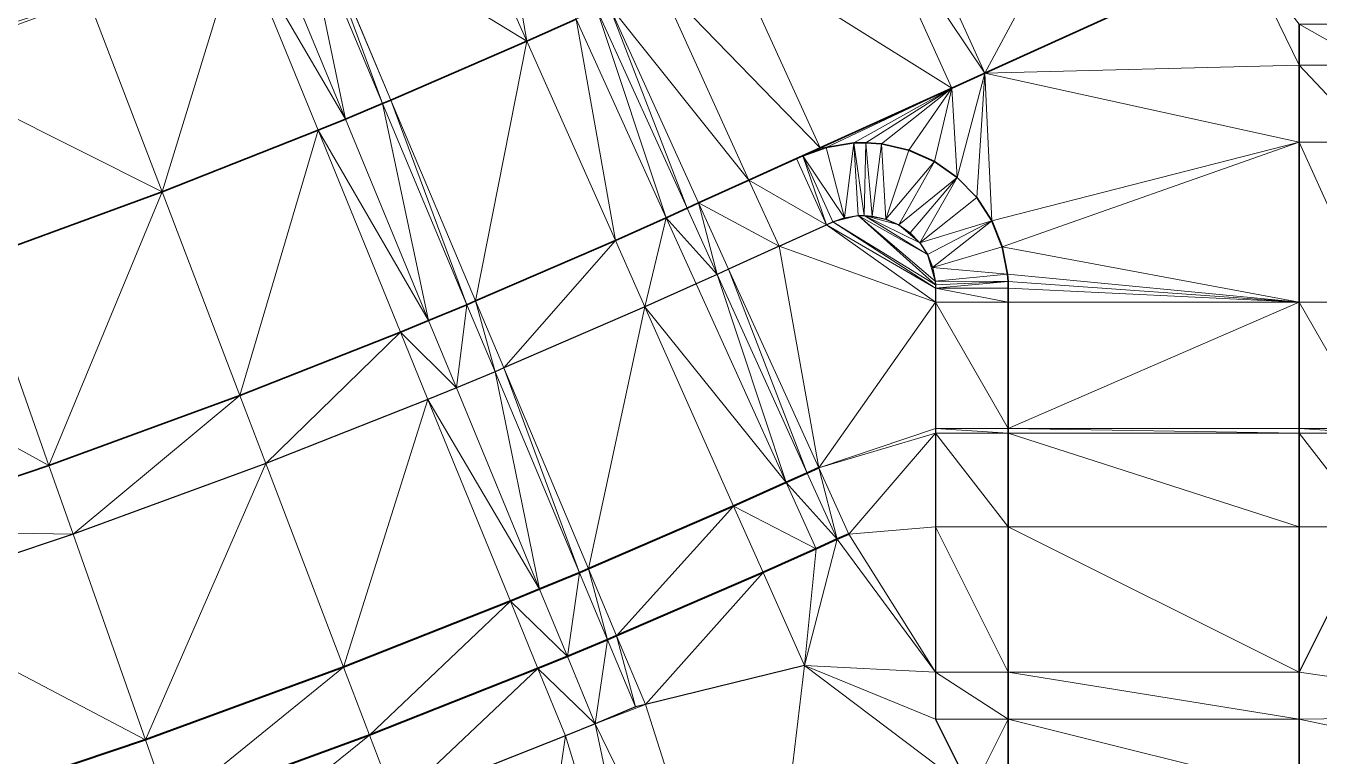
# Model space of a CAD drawing. Header units: metres. Extents: x 246428 to 246884, y 7418966 to 7419490.
# Drawn here: x 246809.11 to 246826.9, y 7419444.11 to 7419454.15 of the extents above; entities that cross this region are included whole.
import ezdxf

# ---------------------------------------------------------------- set-up
doc = ezdxf.new("R2010")
doc.units = ezdxf.units.M
doc.linetypes.add('blank name', pattern=[0])
doc.linetypes.add('HIDDEN', pattern=[9.525, 6.35, -3.175])
doc.layers.add('_12D_UNMAPPED', color=7, linetype='Continuous')
for name, color, linetype, lineweight in [('BATTER', 250, 'HIDDEN', 25), ('DRAINAGE_SWALE', 7, 'CHANNEL_DASHDOT_X4', 40), ('MISC_PATHS', 7, 'Continuous', 35)]:
    doc.layers.add(name, color=color, linetype=linetype, lineweight=lineweight)
doc.styles.get("Standard").update_dxf_attribs({"font": 'romans.shx', "width": 0.65})
doc.linetypes.add('CHANNEL_DASHDOT_X4', pattern='A,6,-1,1,-1,0.004,[">",Standard,S=4,R=0,X=0,Y=-1.7144],0.004,1,-1,6,-1,1,-1', length=20.008)

msp = doc.modelspace()

# ---------------------------------------------------------------- linework, layer by layer
at = {"layer": '_12D_UNMAPPED', "color": 3, "linetype": 'blank name', "lineweight": 0}
for points in [[(246822.306, 7419453.503, 36.174), (246821.066, 7419456.235, 36.234), (246824.648, 7419457.86, 36.273)], [(246825.888, 7419455.128, 36.213), (246822.306, 7419453.503, 36.174), (246824.648, 7419457.86, 36.273)], [(246814.845, 7419456.545, 36.1), (246815.503, 7419456.841, 36.107), (246816.003, 7419453.941, 36.179)], [(246815.503, 7419456.841, 36.107), (246816.681, 7419454.246, 36.186), (246816.003, 7419453.941, 36.179)], [(246813.03, 7419455.759, 36.081), (246814.844, 7419456.545, 36.1), (246816.003, 7419453.941, 36.179)], [(246814.844, 7419456.545, 36.1), (246814.845, 7419456.545, 36.1), (246816.003, 7419453.941, 36.179)], [(246814.844, 7419456.545, 36.1), (246816.003, 7419453.941, 36.179), (246816.003, 7419453.941, 36.179)], [(246820.611, 7419456.029, 36.229), (246821.066, 7419456.235, 36.234), (246822.306, 7419453.503, 36.174)], [(246821.066, 7419456.235, 36.234), (246822.306, 7419453.503, 36.174), (246822.306, 7419453.503, 36.174)], [(246821.066, 7419456.235, 36.234), (246821.066, 7419456.235, 36.234), (246822.306, 7419453.503, 36.174)], [(246820.611, 7419456.029, 36.229), (246821.85, 7419453.297, 36.169), (246818.798, 7419455.206, 36.209)], [(246820.611, 7419456.029, 36.229), (246821.85, 7419453.297, 36.169), (246821.85, 7419453.297, 36.169)], [(246820.611, 7419456.029, 36.229), (246822.306, 7419453.503, 36.174), (246821.85, 7419453.297, 36.169)], [(246820.611, 7419456.029, 36.229), (246820.611, 7419456.029, 36.229), (246821.85, 7419453.297, 36.169)], [(246812.42, 7419455.505, 36.106), (246812.916, 7419455.712, 36.086), (246813.508, 7419452.871, 36.154)], [(246812.916, 7419455.712, 36.086), (246813.029, 7419455.759, 36.081), (246814.019, 7419453.084, 36.159)], [(246812.916, 7419455.712, 36.086), (246812.916, 7419455.712, 36.086), (246814.019, 7419453.084, 36.159)], [(246812.916, 7419455.712, 36.086), (246814.019, 7419453.084, 36.159), (246814.019, 7419453.084, 36.159)], [(246812.916, 7419455.712, 36.086), (246814.019, 7419453.084, 36.159), (246813.508, 7419452.871, 36.154)], [(246813.029, 7419455.759, 36.081), (246813.03, 7419455.759, 36.081), (246814.135, 7419453.133, 36.16)], [(246813.029, 7419455.759, 36.081), (246814.135, 7419453.133, 36.16), (246814.019, 7419453.084, 36.159)], [(246813.03, 7419455.759, 36.081), (246816.003, 7419453.941, 36.179), (246814.135, 7419453.133, 36.16)], [(246813.03, 7419455.759, 36.081), (246814.135, 7419453.133, 36.16), (246814.135, 7419453.133, 36.16)], [(246809.968, 7419454.531, 36.1), (246812.055, 7419455.355, 36.121), (246810.985, 7419451.868, 36.129)], [(246810.985, 7419451.868, 36.129), (246812.055, 7419455.355, 36.121), (246813.132, 7419452.717, 36.15)], [(246812.055, 7419455.355, 36.121), (246812.42, 7419455.505, 36.106), (246813.508, 7419452.871, 36.154)], [(246812.055, 7419455.355, 36.121), (246812.055, 7419455.355, 36.121), (246813.132, 7419452.717, 36.15)], [(246812.055, 7419455.355, 36.121), (246813.508, 7419452.871, 36.154), (246813.132, 7419452.717, 36.15)], [(246812.055, 7419455.355, 36.121), (246813.132, 7419452.717, 36.15), (246813.132, 7419452.717, 36.15)], [(246818.798, 7419455.206, 36.209), (246820.038, 7419452.474, 36.149), (246817.821, 7419454.763, 36.198)], [(246818.798, 7419455.206, 36.209), (246820.038, 7419452.474, 36.149), (246820.038, 7419452.474, 36.149)], [(246818.798, 7419455.206, 36.209), (246818.798, 7419455.206, 36.209), (246820.038, 7419452.474, 36.149)], [(246818.798, 7419455.206, 36.209), (246821.85, 7419453.297, 36.169), (246820.038, 7419452.474, 36.149)], [(246825.888, 7419455.128, 36.213), (246826.627, 7419453.614, 36.182), (246822.306, 7419453.503, 36.174)], [(246826.627, 7419454.175, 36.193), (246826.627, 7419453.614, 36.182), (246825.888, 7419455.128, 36.213)], [(246807.292, 7419454.189, 35.911), (246809.914, 7419454.671, 35.95), (246807.441, 7419453.764, 35.925)], [(246807.441, 7419453.764, 35.925), (246809.914, 7419454.671, 35.95), (246807.454, 7419453.726, 36.075)], [(246809.914, 7419454.671, 35.95), (246809.928, 7419454.634, 36.1), (246807.454, 7419453.726, 36.075)], [(246807.454, 7419453.726, 36.075), (246809.928, 7419454.634, 36.1), (246809.968, 7419454.531, 36.1)], [(246817.127, 7419454.448, 36.19), (246817.821, 7419454.763, 36.198), (246819.06, 7419452.031, 36.138)], [(246819.06, 7419452.031, 36.138), (246817.821, 7419454.763, 36.198), (246819.06, 7419452.031, 36.138)], [(246817.821, 7419454.763, 36.198), (246817.821, 7419454.763, 36.198), (246819.06, 7419452.031, 36.138)], [(246817.821, 7419454.763, 36.198), (246820.038, 7419452.474, 36.149), (246819.06, 7419452.031, 36.138)], [(246817.821, 7419454.763, 36.198), (246817.821, 7419454.763, 36.198), (246819.06, 7419452.031, 36.138)], [(246817.821, 7419454.763, 36.198), (246819.06, 7419452.031, 36.138), (246819.06, 7419452.031, 36.138)], [(246807.454, 7419453.726, 36.075), (246809.968, 7419454.531, 36.1), (246807.491, 7419453.623, 36.075)], [(246807.491, 7419453.623, 36.075), (246809.968, 7419454.531, 36.1), (246810.985, 7419451.868, 36.129)], [(246816.968, 7419454.376, 36.189), (246817.126, 7419454.448, 36.19), (246818.208, 7419451.644, 36.129)], [(246817.126, 7419454.448, 36.19), (246818.366, 7419451.716, 36.13), (246818.208, 7419451.644, 36.129)], [(246817.126, 7419454.448, 36.19), (246818.366, 7419451.716, 36.13), (246818.366, 7419451.716, 36.13)], [(246817.126, 7419454.448, 36.19), (246817.127, 7419454.448, 36.19), (246818.366, 7419451.716, 36.13)], [(246817.127, 7419454.448, 36.19), (246819.06, 7419452.031, 36.138), (246818.366, 7419451.716, 36.13)], [(246816.681, 7419454.246, 36.186), (246816.968, 7419454.376, 36.189), (246817.92, 7419451.514, 36.126)], [(246816.968, 7419454.376, 36.189), (246818.208, 7419451.644, 36.129), (246817.92, 7419451.514, 36.126)], [(246816.968, 7419454.376, 36.189), (246816.968, 7419454.376, 36.189), (246818.208, 7419451.644, 36.129)], [(246816.968, 7419454.376, 36.189), (246818.208, 7419451.644, 36.129), (246818.208, 7419451.644, 36.129)], [(246816.003, 7419453.941, 36.179), (246816.681, 7419454.246, 36.186), (246817.222, 7419451.2, 36.119)], [(246816.681, 7419454.246, 36.186), (246817.92, 7419451.514, 36.126), (246817.222, 7419451.2, 36.119)], [(246826.627, 7419453.614, 36.182), (246826.627, 7419454.175, 36.193), (246827.627, 7419453.614, 36.172)], [(246826.627, 7419454.175, 36.193), (246827.627, 7419454.175, 36.183), (246827.627, 7419453.614, 36.172)], [(246814.135, 7419453.133, 36.16), (246816.003, 7419453.941, 36.179), (246815.299, 7419450.368, 36.1)], [(246816.003, 7419453.941, 36.179), (246817.222, 7419451.2, 36.119), (246815.299, 7419450.368, 36.1)], [(246816.003, 7419453.941, 36.179), (246816.003, 7419453.941, 36.179), (246817.222, 7419451.2, 36.119)], [(246816.003, 7419453.941, 36.179), (246817.222, 7419451.2, 36.119), (246817.222, 7419451.2, 36.119)], [(246807.491, 7419453.623, 36.075), (246810.985, 7419451.868, 36.129), (246808.435, 7419450.934, 36.104)], [(246826.627, 7419453.614, 36.182), (246826.627, 7419452.551, 36.16), (246822.306, 7419453.503, 36.174)], [(246826.627, 7419452.551, 36.16), (246826.627, 7419453.614, 36.182), (246827.627, 7419452.551, 36.15)], [(246826.627, 7419453.614, 36.182), (246827.627, 7419453.614, 36.172), (246827.627, 7419452.551, 36.15)], [(246822.306, 7419453.503, 36.174), (246821.925, 7419452.068, 36.141), (246821.85, 7419453.297, 36.169)], [(246822.192, 7419451.792, 36.134), (246821.925, 7419452.068, 36.141), (246822.306, 7419453.503, 36.174)], [(246822.306, 7419453.503, 36.174), (246821.925, 7419452.068, 36.141), (246822.306, 7419453.503, 36.174)], [(246822.401, 7419451.47, 36.127), (246822.192, 7419451.792, 36.134), (246822.306, 7419453.503, 36.174)], [(246826.627, 7419452.551, 36.16), (246822.401, 7419451.47, 36.127), (246822.306, 7419453.503, 36.174)], [(246821.85, 7419453.297, 36.169), (246820.122, 7419452.481, 36.149), (246820.038, 7419452.474, 36.149)], [(246820.501, 7419452.542, 36.15), (246820.122, 7419452.481, 36.149), (246821.85, 7419453.297, 36.169)], [(246820.666, 7419452.545, 36.15), (246820.501, 7419452.542, 36.15), (246821.85, 7419453.297, 36.169)], [(246820.885, 7419452.529, 36.15), (246820.666, 7419452.545, 36.15), (246821.85, 7419453.297, 36.169)], [(246821.259, 7419452.443, 36.148), (246820.885, 7419452.529, 36.15), (246821.85, 7419453.297, 36.169)], [(246821.61, 7419452.287, 36.145), (246821.259, 7419452.443, 36.148), (246821.85, 7419453.297, 36.169)], [(246821.925, 7419452.068, 36.141), (246821.61, 7419452.287, 36.145), (246821.85, 7419453.297, 36.169)], [(246821.85, 7419453.297, 36.169), (246821.61, 7419452.287, 36.145), (246821.85, 7419453.297, 36.169)], [(246813.508, 7419452.871, 36.154), (246814.019, 7419453.084, 36.159), (246814.653, 7419450.098, 36.094)], [(246814.019, 7419453.084, 36.159), (246814.135, 7419453.133, 36.16), (246815.179, 7419450.317, 36.099)], [(246814.019, 7419453.084, 36.159), (246815.179, 7419450.317, 36.099), (246815.179, 7419450.317, 36.099)], [(246814.019, 7419453.084, 36.159), (246814.019, 7419453.084, 36.159), (246815.179, 7419450.317, 36.099)], [(246814.019, 7419453.084, 36.159), (246815.179, 7419450.317, 36.099), (246814.653, 7419450.098, 36.094)], [(246814.135, 7419453.133, 36.16), (246814.135, 7419453.133, 36.16), (246815.299, 7419450.368, 36.1)], [(246814.135, 7419453.133, 36.16), (246815.299, 7419450.368, 36.1), (246815.299, 7419450.368, 36.1)], [(246814.135, 7419453.133, 36.16), (246815.299, 7419450.368, 36.1), (246815.179, 7419450.317, 36.099)], [(246813.132, 7419452.717, 36.15), (246813.508, 7419452.871, 36.154), (246814.653, 7419450.098, 36.094)], [(246812.055, 7419449.066, 36.069), (246810.985, 7419451.868, 36.129), (246813.132, 7419452.717, 36.15)], [(246812.055, 7419449.066, 36.069), (246813.132, 7419452.717, 36.15), (246814.266, 7419449.939, 36.09)], [(246813.132, 7419452.717, 36.15), (246813.132, 7419452.717, 36.15), (246814.266, 7419449.939, 36.09)], [(246813.132, 7419452.717, 36.15), (246814.653, 7419450.098, 36.094), (246814.266, 7419449.939, 36.09)], [(246813.132, 7419452.717, 36.15), (246814.266, 7419449.939, 36.09), (246814.266, 7419449.939, 36.09)], [(246820.122, 7419452.481, 36.149), (246820.501, 7419452.542, 36.15), (246820.374, 7419451.513, 36.139)], [(246820.374, 7419451.513, 36.139), (246820.501, 7419452.542, 36.15), (246820.564, 7419451.544, 36.14)], [(246820.501, 7419452.542, 36.15), (246820.666, 7419452.545, 36.15), (246820.646, 7419451.545, 36.14)], [(246820.564, 7419451.544, 36.14), (246820.501, 7419452.542, 36.15), (246820.646, 7419451.545, 36.14)], [(246820.646, 7419451.545, 36.14), (246820.666, 7419452.545, 36.15), (246820.756, 7419451.537, 36.14)], [(246820.666, 7419452.545, 36.15), (246820.885, 7419452.529, 36.15), (246820.756, 7419451.537, 36.14)], [(246820.756, 7419451.537, 36.14), (246820.885, 7419452.529, 36.15), (246820.943, 7419451.494, 36.138)], [(246820.885, 7419452.529, 36.15), (246821.259, 7419452.443, 36.148), (246820.943, 7419451.494, 36.138)], [(246826.627, 7419452.551, 36.16), (246826.627, 7419452.551, 36.16), (246822.401, 7419451.47, 36.127)], [(246822.401, 7419451.47, 36.127), (246826.627, 7419452.551, 36.16), (246822.545, 7419451.114, 36.118)], [(246826.627, 7419452.551, 36.16), (246826.627, 7419450.352, 36.116), (246822.545, 7419451.114, 36.118)], [(246826.627, 7419452.551, 36.16), (246826.627, 7419452.551, 36.16), (246827.627, 7419452.551, 36.15)], [(246826.627, 7419452.551, 36.16), (246827.627, 7419452.551, 36.15), (246827.627, 7419450.352, 36.106)], [(246826.627, 7419450.352, 36.116), (246826.627, 7419452.551, 36.16), (246827.627, 7419450.352, 36.106)], [(246826.627, 7419452.551, 36.16), (246827.627, 7419452.551, 36.15), (246827.627, 7419452.551, 36.15)], [(246820.038, 7419452.474, 36.149), (246819.714, 7419452.327, 36.145), (246819.06, 7419452.031, 36.138)], [(246819.714, 7419452.327, 36.145), (246820.127, 7419451.417, 36.135), (246819.06, 7419452.031, 36.138)], [(246819.801, 7419452.367, 36.146), (246819.714, 7419452.327, 36.145), (246820.038, 7419452.474, 36.149)], [(246819.714, 7419452.327, 36.145), (246819.801, 7419452.367, 36.146), (246820.127, 7419451.417, 36.135)], [(246819.801, 7419452.367, 36.146), (246820.122, 7419452.481, 36.149), (246820.374, 7419451.513, 36.139)], [(246820.122, 7419452.481, 36.149), (246819.801, 7419452.367, 36.146), (246820.038, 7419452.474, 36.149)], [(246820.127, 7419451.417, 36.135), (246819.801, 7419452.367, 36.146), (246820.214, 7419451.456, 36.136)], [(246820.214, 7419451.456, 36.136), (246819.801, 7419452.367, 36.146), (246820.374, 7419451.513, 36.139)], [(246820.038, 7419452.474, 36.149), (246820.122, 7419452.481, 36.149), (246820.038, 7419452.474, 36.149)], [(246821.259, 7419452.443, 36.148), (246821.61, 7419452.287, 36.145), (246820.943, 7419451.494, 36.138)], [(246820.943, 7419451.494, 36.138), (246821.61, 7419452.287, 36.145), (246821.119, 7419451.417, 36.135)], [(246821.61, 7419452.287, 36.145), (246821.925, 7419452.068, 36.141), (246821.119, 7419451.417, 36.135)], [(246818.366, 7419451.716, 36.13), (246819.06, 7419452.031, 36.138), (246819.473, 7419451.12, 36.128)], [(246819.06, 7419452.031, 36.138), (246819.06, 7419452.031, 36.138), (246819.473, 7419451.12, 36.128)], [(246819.06, 7419452.031, 36.138), (246819.06, 7419452.031, 36.138), (246819.474, 7419451.12, 36.128)], [(246819.06, 7419452.031, 36.138), (246820.127, 7419451.417, 36.135), (246819.474, 7419451.12, 36.128)], [(246819.06, 7419452.031, 36.138), (246819.474, 7419451.12, 36.128), (246819.473, 7419451.12, 36.128)], [(246821.119, 7419451.417, 36.135), (246821.925, 7419452.068, 36.141), (246821.276, 7419451.307, 36.131)], [(246821.276, 7419451.307, 36.131), (246821.925, 7419452.068, 36.141), (246821.41, 7419451.169, 36.124)], [(246821.925, 7419452.068, 36.141), (246822.192, 7419451.792, 36.134), (246821.41, 7419451.169, 36.124)], [(246808.435, 7419450.934, 36.104), (246810.985, 7419451.868, 36.129), (246809.43, 7419448.104, 36.044)], [(246810.985, 7419451.868, 36.129), (246812.055, 7419449.066, 36.069), (246809.43, 7419448.104, 36.044)], [(246822.192, 7419451.792, 36.134), (246822.401, 7419451.47, 36.127), (246821.41, 7419451.169, 36.124)], [(246817.92, 7419451.514, 36.126), (246818.208, 7419451.644, 36.129), (246818.621, 7419450.733, 36.119)], [(246818.208, 7419451.644, 36.129), (246818.366, 7419451.716, 36.13), (246818.621, 7419450.733, 36.119)], [(246818.208, 7419451.644, 36.129), (246818.208, 7419451.644, 36.129), (246818.621, 7419450.733, 36.119)], [(246818.208, 7419451.644, 36.129), (246818.621, 7419450.733, 36.119), (246818.621, 7419450.733, 36.119)], [(246818.366, 7419451.716, 36.13), (246819.473, 7419451.12, 36.128), (246818.779, 7419450.805, 36.12)], [(246818.366, 7419451.716, 36.13), (246818.366, 7419451.716, 36.13), (246818.779, 7419450.805, 36.12)], [(246818.366, 7419451.716, 36.13), (246818.779, 7419450.805, 36.12), (246818.779, 7419450.805, 36.12)], [(246818.366, 7419451.716, 36.13), (246818.779, 7419450.805, 36.12), (246818.621, 7419450.733, 36.119)], [(246817.222, 7419451.2, 36.119), (246817.92, 7419451.514, 36.126), (246817.629, 7419450.286, 36.109)], [(246817.92, 7419451.514, 36.126), (246818.333, 7419450.603, 36.116), (246817.629, 7419450.286, 36.109)], [(246817.92, 7419451.514, 36.126), (246818.621, 7419450.733, 36.119), (246818.333, 7419450.603, 36.116)], [(246820.127, 7419451.417, 36.135), (246820.214, 7419451.456, 36.136), (246821.627, 7419450.546, 36.091)], [(246820.214, 7419451.456, 36.136), (246820.374, 7419451.513, 36.139), (246820.564, 7419451.544, 36.14)], [(246820.214, 7419451.456, 36.136), (246820.564, 7419451.544, 36.14), (246821.626, 7419450.59, 36.094)], [(246820.214, 7419451.456, 36.136), (246821.626, 7419450.59, 36.094), (246821.627, 7419450.546, 36.091)], [(246820.564, 7419451.544, 36.14), (246820.646, 7419451.545, 36.14), (246821.514, 7419451.008, 36.117)], [(246820.564, 7419451.544, 36.14), (246821.514, 7419451.008, 36.117), (246821.623, 7419450.641, 36.097)], [(246820.564, 7419451.544, 36.14), (246821.623, 7419450.641, 36.097), (246821.626, 7419450.59, 36.094)], [(246820.646, 7419451.545, 36.14), (246820.756, 7419451.537, 36.14), (246820.943, 7419451.494, 36.138)], [(246820.646, 7419451.545, 36.14), (246821.41, 7419451.169, 36.124), (246821.514, 7419451.008, 36.117)], [(246820.646, 7419451.545, 36.14), (246820.943, 7419451.494, 36.138), (246821.119, 7419451.417, 36.135)], [(246820.646, 7419451.545, 36.14), (246821.119, 7419451.417, 36.135), (246821.41, 7419451.169, 36.124)], [(246821.41, 7419451.169, 36.124), (246822.401, 7419451.47, 36.127), (246821.514, 7419451.008, 36.117)], [(246821.514, 7419451.008, 36.117), (246822.401, 7419451.47, 36.127), (246821.586, 7419450.83, 36.108)], [(246822.401, 7419451.47, 36.127), (246822.545, 7419451.114, 36.118), (246821.586, 7419450.83, 36.108)], [(246820.127, 7419451.417, 36.135), (246821.627, 7419450.352, 36.085), (246819.474, 7419451.12, 36.128)], [(246821.627, 7419450.352, 36.085), (246820.127, 7419451.417, 36.135), (246821.627, 7419450.352, 36.085)], [(246820.127, 7419451.417, 36.135), (246821.627, 7419450.546, 36.091), (246821.627, 7419450.352, 36.085)], [(246821.119, 7419451.417, 36.135), (246821.276, 7419451.307, 36.131), (246821.41, 7419451.169, 36.124)], [(246815.299, 7419450.368, 36.1), (246817.222, 7419451.2, 36.119), (246815.687, 7419449.446, 36.09)], [(246817.222, 7419451.2, 36.119), (246817.629, 7419450.286, 36.109), (246815.687, 7419449.446, 36.09)], [(246817.222, 7419451.2, 36.119), (246817.629, 7419450.286, 36.109), (246817.629, 7419450.286, 36.109)], [(246817.222, 7419451.2, 36.119), (246817.222, 7419451.2, 36.119), (246817.629, 7419450.286, 36.109)], [(246818.779, 7419450.805, 36.12), (246819.473, 7419451.12, 36.128), (246820.019, 7419448.073, 35.37)], [(246819.474, 7419451.12, 36.128), (246819.474, 7419451.12, 36.128), (246819.473, 7419451.12, 36.128)], [(246819.473, 7419451.12, 36.128), (246819.474, 7419451.12, 36.128), (246820.019, 7419448.073, 35.37)], [(246819.474, 7419451.12, 36.128), (246821.627, 7419450.352, 36.085), (246820.019, 7419448.073, 35.37)], [(246819.474, 7419451.12, 36.128), (246819.474, 7419451.12, 36.128), (246820.019, 7419448.073, 35.37)], [(246822.545, 7419451.114, 36.118), (246822.618, 7419450.737, 36.107), (246821.586, 7419450.83, 36.108)], [(246822.545, 7419451.114, 36.118), (246826.627, 7419450.352, 36.116), (246822.618, 7419450.737, 36.107)], [(246805.862, 7419450.068, 36.079), (246808.435, 7419450.934, 36.104), (246809.43, 7419448.104, 36.044)], [(246821.514, 7419451.008, 36.117), (246821.586, 7419450.83, 36.108), (246821.623, 7419450.641, 36.097)], [(246818.333, 7419450.603, 36.116), (246818.621, 7419450.733, 36.119), (246819.573, 7419447.871, 35.366)], [(246818.621, 7419450.733, 36.119), (246818.779, 7419450.805, 36.12), (246819.86, 7419448.001, 35.369)], [(246818.621, 7419450.733, 36.119), (246819.86, 7419448.001, 35.369), (246819.86, 7419448.001, 35.369)], [(246818.621, 7419450.733, 36.119), (246819.86, 7419448.001, 35.369), (246819.573, 7419447.871, 35.366)], [(246818.621, 7419450.733, 36.119), (246818.621, 7419450.733, 36.119), (246819.86, 7419448.001, 35.369)], [(246818.779, 7419450.805, 36.12), (246818.779, 7419450.805, 36.12), (246820.019, 7419448.073, 35.37)], [(246818.779, 7419450.805, 36.12), (246820.019, 7419448.073, 35.37), (246819.86, 7419448.001, 35.369)], [(246821.586, 7419450.83, 36.108), (246822.618, 7419450.737, 36.107), (246821.623, 7419450.641, 36.097)], [(246822.618, 7419450.737, 36.107), (246822.625, 7419450.634, 36.104), (246821.623, 7419450.641, 36.097)], [(246822.618, 7419450.737, 36.107), (246826.627, 7419450.352, 36.116), (246822.625, 7419450.634, 36.104)], [(246817.629, 7419450.286, 36.109), (246818.333, 7419450.603, 36.116), (246819.573, 7419447.871, 35.366)], [(246821.623, 7419450.641, 36.097), (246822.625, 7419450.634, 36.104), (246821.626, 7419450.59, 36.094)], [(246821.626, 7419450.59, 36.094), (246822.625, 7419450.634, 36.104), (246821.627, 7419450.546, 36.091)], [(246822.625, 7419450.634, 36.104), (246822.627, 7419450.546, 36.101), (246821.627, 7419450.546, 36.091)], [(246822.627, 7419450.546, 36.101), (246822.627, 7419450.352, 36.095), (246821.627, 7419450.546, 36.091)], [(246821.627, 7419450.546, 36.091), (246822.627, 7419450.352, 36.095), (246821.627, 7419450.352, 36.085)], [(246822.625, 7419450.634, 36.104), (246826.627, 7419450.352, 36.116), (246822.627, 7419450.546, 36.101)], [(246822.627, 7419450.546, 36.101), (246826.627, 7419450.352, 36.116), (246822.627, 7419450.352, 36.095)], [(246815.179, 7419450.317, 36.099), (246815.299, 7419450.368, 36.1), (246815.566, 7419449.395, 36.089)], [(246815.299, 7419450.368, 36.1), (246815.687, 7419449.446, 36.09), (246815.566, 7419449.395, 36.089)], [(246815.299, 7419450.368, 36.1), (246815.687, 7419449.446, 36.09), (246815.687, 7419449.446, 36.09)], [(246815.299, 7419450.368, 36.1), (246815.299, 7419450.368, 36.1), (246815.687, 7419449.446, 36.09)], [(246814.653, 7419450.098, 36.094), (246815.179, 7419450.317, 36.099), (246815.035, 7419449.174, 36.084)], [(246815.179, 7419450.317, 36.099), (246815.566, 7419449.395, 36.089), (246815.035, 7419449.174, 36.084)], [(246815.179, 7419450.317, 36.099), (246815.179, 7419450.317, 36.099), (246815.566, 7419449.395, 36.089)], [(246815.179, 7419450.317, 36.099), (246815.566, 7419449.395, 36.089), (246815.566, 7419449.395, 36.089)], [(246815.687, 7419449.446, 36.09), (246817.629, 7419450.286, 36.109), (246816.851, 7419446.681, 35.34)], [(246817.629, 7419450.286, 36.109), (246818.848, 7419447.545, 35.359), (246816.851, 7419446.681, 35.34)], [(246817.629, 7419450.286, 36.109), (246817.629, 7419450.286, 36.109), (246818.848, 7419447.545, 35.359)], [(246817.629, 7419450.286, 36.109), (246819.573, 7419447.871, 35.366), (246818.848, 7419447.545, 35.359)], [(246817.629, 7419450.286, 36.109), (246818.848, 7419447.545, 35.359), (246818.848, 7419447.545, 35.359)], [(246821.627, 7419450.352, 36.085), (246821.627, 7419448.614, 36.032), (246820.019, 7419448.073, 35.37)], [(246821.627, 7419448.614, 36.032), (246821.627, 7419450.352, 36.085), (246822.627, 7419448.614, 36.042)], [(246821.627, 7419450.352, 36.085), (246822.627, 7419450.352, 36.095), (246822.627, 7419448.614, 36.042)], [(246822.627, 7419450.352, 36.095), (246821.627, 7419450.352, 36.085), (246821.627, 7419450.352, 36.085)], [(246822.627, 7419450.352, 36.095), (246822.627, 7419450.352, 36.095), (246821.627, 7419450.352, 36.085)], [(246822.627, 7419450.352, 36.095), (246826.627, 7419450.352, 36.116), (246822.627, 7419448.614, 36.042)], [(246826.627, 7419450.352, 36.116), (246826.627, 7419448.614, 36.082), (246822.627, 7419448.614, 36.042)], [(246826.627, 7419450.352, 36.116), (246822.627, 7419450.352, 36.095), (246822.627, 7419450.352, 36.095)], [(246822.627, 7419450.352, 36.095), (246822.627, 7419450.352, 36.095), (246822.627, 7419450.352, 36.095)], [(246822.627, 7419450.352, 36.095), (246826.627, 7419450.352, 36.116), (246822.627, 7419450.352, 36.095)], [(246826.627, 7419450.352, 36.116), (246826.627, 7419450.352, 36.116), (246822.627, 7419450.352, 36.095)], [(246826.627, 7419448.614, 36.082), (246826.627, 7419450.352, 36.116), (246827.627, 7419448.614, 36.072)], [(246826.627, 7419450.352, 36.116), (246826.627, 7419450.352, 36.116), (246827.627, 7419450.352, 36.106)], [(246826.627, 7419450.352, 36.116), (246827.627, 7419450.352, 36.106), (246827.627, 7419448.614, 36.072)], [(246826.627, 7419450.352, 36.116), (246827.627, 7419450.352, 36.106), (246827.627, 7419450.352, 36.106)], [(246805.862, 7419450.068, 36.079), (246809.43, 7419448.104, 36.044), (246806.78, 7419447.212, 36.019)], [(246814.266, 7419449.939, 36.09), (246814.653, 7419450.098, 36.094), (246815.035, 7419449.174, 36.084)], [(246812.412, 7419448.132, 36.059), (246812.055, 7419449.066, 36.069), (246814.266, 7419449.939, 36.09)], [(246812.412, 7419448.132, 36.059), (246814.266, 7419449.939, 36.09), (246814.644, 7419449.013, 36.08)], [(246814.266, 7419449.939, 36.09), (246815.035, 7419449.174, 36.084), (246814.644, 7419449.014, 36.08)], [(246814.266, 7419449.939, 36.09), (246814.644, 7419449.014, 36.08), (246814.644, 7419449.013, 36.08)], [(246814.266, 7419449.939, 36.09), (246814.266, 7419449.939, 36.09), (246814.644, 7419449.013, 36.08)], [(246815.035, 7419449.174, 36.084), (246815.566, 7419449.395, 36.089), (246816.18, 7419446.401, 35.334)], [(246815.566, 7419449.395, 36.089), (246815.687, 7419449.446, 36.09), (246816.726, 7419446.628, 35.339)], [(246815.566, 7419449.395, 36.089), (246815.566, 7419449.395, 36.089), (246816.726, 7419446.628, 35.339)], [(246815.566, 7419449.395, 36.089), (246816.726, 7419446.628, 35.339), (246816.726, 7419446.628, 35.339)], [(246815.566, 7419449.395, 36.089), (246816.726, 7419446.628, 35.339), (246816.18, 7419446.401, 35.334)], [(246815.687, 7419449.446, 36.09), (246816.851, 7419446.681, 35.34), (246816.726, 7419446.628, 35.339)], [(246815.687, 7419449.446, 36.09), (246816.851, 7419446.681, 35.34), (246816.851, 7419446.681, 35.34)], [(246815.687, 7419449.446, 36.09), (246815.687, 7419449.446, 36.09), (246816.851, 7419446.681, 35.34)], [(246814.644, 7419449.014, 36.08), (246815.035, 7419449.174, 36.084), (246816.18, 7419446.401, 35.334)], [(246809.43, 7419448.104, 36.044), (246812.055, 7419449.066, 36.069), (246809.762, 7419447.16, 36.034)], [(246812.055, 7419449.066, 36.069), (246812.412, 7419448.132, 36.059), (246809.762, 7419447.16, 36.034)], [(246812.412, 7419448.132, 36.059), (246814.644, 7419449.013, 36.08), (246813.482, 7419445.329, 35.309)], [(246814.644, 7419449.013, 36.08), (246815.778, 7419446.236, 35.33), (246813.482, 7419445.329, 35.309)], [(246814.644, 7419449.013, 36.08), (246814.644, 7419449.014, 36.08), (246815.778, 7419446.236, 35.33)], [(246814.644, 7419449.014, 36.08), (246816.18, 7419446.401, 35.334), (246815.778, 7419446.236, 35.33)], [(246814.644, 7419449.014, 36.08), (246815.778, 7419446.236, 35.33), (246815.778, 7419446.236, 35.33)], [(246821.627, 7419448.614, 36.032), (246821.627, 7419448.551, 36.03), (246820.019, 7419448.073, 35.37)], [(246822.627, 7419448.614, 36.042), (246821.627, 7419448.614, 36.032), (246822.627, 7419448.614, 36.042)], [(246822.627, 7419448.614, 36.042), (246822.627, 7419448.551, 36.04), (246821.627, 7419448.614, 36.032)], [(246821.627, 7419448.614, 36.032), (246822.627, 7419448.551, 36.04), (246821.627, 7419448.551, 36.03)], [(246822.627, 7419448.614, 36.042), (246826.627, 7419448.551, 36.08), (246822.627, 7419448.551, 36.04)], [(246826.627, 7419448.614, 36.082), (246822.627, 7419448.614, 36.042), (246822.627, 7419448.614, 36.042)], [(246826.627, 7419448.614, 36.082), (246826.627, 7419448.551, 36.08), (246822.627, 7419448.614, 36.042)], [(246826.627, 7419448.614, 36.082), (246827.627, 7419448.614, 36.072), (246827.627, 7419448.551, 36.07)], [(246826.627, 7419448.551, 36.08), (246826.627, 7419448.614, 36.082), (246827.627, 7419448.551, 36.07)], [(246821.627, 7419448.551, 36.03), (246821.627, 7419448.551, 36.03), (246820.019, 7419448.073, 35.37)], [(246820.019, 7419448.073, 35.37), (246821.627, 7419448.551, 36.03), (246820.432, 7419447.162, 35.39)], [(246821.627, 7419448.551, 36.03), (246821.627, 7419447.261, 36.005), (246820.432, 7419447.162, 35.39)], [(246821.627, 7419448.551, 36.03), (246822.627, 7419447.261, 36.015), (246821.627, 7419447.261, 36.005)], [(246822.627, 7419448.551, 36.04), (246822.627, 7419448.551, 36.04), (246821.627, 7419448.551, 36.03)], [(246822.627, 7419448.551, 36.04), (246822.627, 7419447.261, 36.015), (246821.627, 7419448.551, 36.03)], [(246821.627, 7419448.551, 36.03), (246822.627, 7419448.551, 36.04), (246821.627, 7419448.551, 36.03)], [(246822.627, 7419448.551, 36.04), (246826.627, 7419448.551, 36.08), (246822.627, 7419448.551, 36.04)], [(246826.627, 7419448.551, 36.08), (246826.627, 7419448.551, 36.08), (246822.627, 7419448.551, 36.04)], [(246826.627, 7419448.551, 36.08), (246826.627, 7419447.261, 36.055), (246822.627, 7419448.551, 36.04)], [(246822.627, 7419448.551, 36.04), (246826.627, 7419447.261, 36.055), (246822.627, 7419447.261, 36.015)], [(246826.627, 7419448.551, 36.08), (246827.627, 7419448.551, 36.07), (246827.627, 7419447.261, 36.045)], [(246826.627, 7419448.551, 36.08), (246826.627, 7419448.551, 36.08), (246827.627, 7419448.551, 36.07)], [(246826.627, 7419448.551, 36.08), (246827.627, 7419448.551, 36.07), (246827.627, 7419448.551, 36.07)], [(246826.627, 7419447.261, 36.055), (246826.627, 7419448.551, 36.08), (246827.627, 7419447.261, 36.045)], [(246806.78, 7419447.212, 36.019), (246809.43, 7419448.104, 36.044), (246809.762, 7419447.16, 36.034)], [(246809.762, 7419447.16, 36.034), (246812.412, 7419448.132, 36.059), (246810.756, 7419444.33, 35.284)], [(246810.756, 7419444.33, 35.284), (246812.412, 7419448.132, 36.059), (246813.482, 7419445.329, 35.309)], [(246819.86, 7419448.001, 35.369), (246820.019, 7419448.073, 35.37), (246820.274, 7419447.091, 35.389)], [(246820.019, 7419448.073, 35.37), (246820.432, 7419447.162, 35.39), (246820.274, 7419447.091, 35.389)], [(246818.848, 7419447.545, 35.359), (246819.573, 7419447.871, 35.366), (246819.986, 7419446.96, 35.386)], [(246819.573, 7419447.871, 35.366), (246819.86, 7419448.001, 35.369), (246820.273, 7419447.091, 35.389)], [(246819.573, 7419447.871, 35.366), (246820.273, 7419447.091, 35.389), (246819.986, 7419446.96, 35.386)], [(246819.86, 7419448.001, 35.369), (246820.274, 7419447.091, 35.389), (246820.273, 7419447.091, 35.389)], [(246819.86, 7419448.001, 35.369), (246819.86, 7419448.001, 35.369), (246820.274, 7419447.091, 35.389)], [(246816.851, 7419446.681, 35.34), (246818.848, 7419447.545, 35.359), (246817.239, 7419445.759, 35.36)], [(246818.848, 7419447.545, 35.359), (246819.254, 7419446.632, 35.379), (246817.239, 7419445.759, 35.36)], [(246818.848, 7419447.545, 35.359), (246818.848, 7419447.545, 35.359), (246819.254, 7419446.632, 35.379)], [(246818.848, 7419447.545, 35.359), (246819.986, 7419446.96, 35.386), (246819.254, 7419446.632, 35.379)], [(246818.848, 7419447.545, 35.359), (246819.254, 7419446.632, 35.379), (246819.254, 7419446.632, 35.379)], [(246806.78, 7419447.212, 36.019), (246809.762, 7419447.16, 36.034), (246807.086, 7419446.26, 36.009)], [(246807.086, 7419446.26, 36.009), (246809.762, 7419447.16, 36.034), (246810.756, 7419444.33, 35.284)], [(246820.432, 7419447.162, 35.39), (246821.627, 7419445.261, 35.965), (246820.274, 7419447.091, 35.389)], [(246821.627, 7419447.261, 36.005), (246821.627, 7419445.261, 35.965), (246820.432, 7419447.162, 35.39)], [(246821.627, 7419447.261, 36.005), (246821.627, 7419447.261, 36.005), (246820.432, 7419447.162, 35.39)], [(246821.627, 7419447.261, 36.005), (246822.627, 7419447.261, 36.015), (246821.627, 7419447.261, 36.005)], [(246821.627, 7419447.261, 36.005), (246822.627, 7419445.261, 35.975), (246821.627, 7419445.261, 35.965)], [(246822.627, 7419447.261, 36.015), (246822.627, 7419445.261, 35.975), (246821.627, 7419447.261, 36.005)], [(246822.627, 7419447.261, 36.015), (246822.627, 7419447.261, 36.015), (246821.627, 7419447.261, 36.005)], [(246822.627, 7419447.261, 36.015), (246826.627, 7419445.261, 36.015), (246822.627, 7419445.261, 35.975)], [(246826.627, 7419447.261, 36.055), (246826.627, 7419447.261, 36.055), (246822.627, 7419447.261, 36.015)], [(246826.627, 7419447.261, 36.055), (246826.627, 7419445.261, 36.015), (246822.627, 7419447.261, 36.015)], [(246822.627, 7419447.261, 36.015), (246826.627, 7419447.261, 36.055), (246822.627, 7419447.261, 36.015)], [(246826.627, 7419445.261, 36.015), (246826.627, 7419447.261, 36.055), (246826.627, 7419445.261, 36.015)], [(246826.627, 7419447.261, 36.055), (246826.627, 7419447.261, 36.055), (246827.627, 7419447.261, 36.045)], [(246826.627, 7419447.261, 36.055), (246827.627, 7419447.261, 36.045), (246827.627, 7419447.261, 36.045)], [(246826.627, 7419445.261, 36.015), (246826.627, 7419447.261, 36.055), (246827.627, 7419447.261, 36.045)], [(246826.627, 7419445.261, 36.015), (246827.627, 7419447.261, 36.045), (246830.713, 7419444.67, 36.027)], [(246820.273, 7419447.091, 35.389), (246820.274, 7419447.091, 35.389), (246819.823, 7419445.354, 35.728)], [(246820.274, 7419447.091, 35.389), (246821.627, 7419445.261, 35.965), (246819.823, 7419445.354, 35.728)], [(246819.986, 7419446.96, 35.386), (246820.273, 7419447.091, 35.389), (246819.823, 7419445.354, 35.728)], [(246819.254, 7419446.632, 35.379), (246819.986, 7419446.96, 35.386), (246819.823, 7419445.354, 35.728)], [(246816.18, 7419446.401, 35.334), (246816.726, 7419446.628, 35.339), (246816.562, 7419445.477, 35.354)], [(246816.726, 7419446.628, 35.339), (246817.113, 7419445.706, 35.359), (246816.562, 7419445.477, 35.354)], [(246816.726, 7419446.628, 35.339), (246816.851, 7419446.681, 35.34), (246817.113, 7419445.706, 35.359)], [(246816.726, 7419446.628, 35.339), (246816.726, 7419446.628, 35.339), (246817.113, 7419445.706, 35.359)], [(246816.726, 7419446.628, 35.339), (246817.113, 7419445.706, 35.359), (246817.113, 7419445.706, 35.359)], [(246816.851, 7419446.681, 35.34), (246817.239, 7419445.759, 35.36), (246817.239, 7419445.759, 35.36)], [(246816.851, 7419446.681, 35.34), (246816.851, 7419446.681, 35.34), (246817.239, 7419445.759, 35.36)], [(246816.851, 7419446.681, 35.34), (246817.239, 7419445.759, 35.36), (246817.113, 7419445.706, 35.359)], [(246817.239, 7419445.759, 35.36), (246819.254, 7419446.632, 35.379), (246817.636, 7419444.816, 35.616)], [(246819.254, 7419446.632, 35.379), (246819.823, 7419445.354, 35.728), (246817.636, 7419444.816, 35.616)], [(246819.254, 7419446.632, 35.379), (246819.254, 7419446.632, 35.379), (246819.823, 7419445.354, 35.728)], [(246815.778, 7419446.236, 35.33), (246816.18, 7419446.401, 35.334), (246816.562, 7419445.477, 35.354)], [(246807.086, 7419446.26, 36.009), (246810.756, 7419444.33, 35.284), (246808.004, 7419443.404, 35.259)], [(246813.482, 7419445.329, 35.309), (246815.778, 7419446.236, 35.33), (246813.839, 7419444.395, 35.329)], [(246815.778, 7419446.236, 35.33), (246816.156, 7419445.31, 35.35), (246813.839, 7419444.395, 35.329)], [(246815.778, 7419446.236, 35.33), (246816.562, 7419445.477, 35.354), (246816.156, 7419445.31, 35.35)], [(246815.778, 7419446.236, 35.33), (246816.156, 7419445.31, 35.35), (246816.156, 7419445.31, 35.35)], [(246815.778, 7419446.236, 35.33), (246815.778, 7419446.236, 35.33), (246816.156, 7419445.31, 35.35)], [(246817.113, 7419445.706, 35.359), (246817.239, 7419445.759, 35.36), (246817.5, 7419444.784, 35.609)], [(246817.239, 7419445.759, 35.36), (246817.239, 7419445.759, 35.36), (246817.5, 7419444.784, 35.609)], [(246817.239, 7419445.759, 35.36), (246817.636, 7419444.816, 35.616), (246817.5, 7419444.784, 35.609)], [(246817.239, 7419445.759, 35.36), (246817.636, 7419444.816, 35.616), (246817.636, 7419444.816, 35.616)], [(246817.239, 7419445.759, 35.36), (246817.5, 7419444.784, 35.609), (246817.5, 7419444.784, 35.609)], [(246816.562, 7419445.477, 35.354), (246817.113, 7419445.706, 35.359), (246816.943, 7419444.552, 35.604)], [(246817.113, 7419445.706, 35.359), (246817.5, 7419444.784, 35.609), (246816.943, 7419444.552, 35.604)], [(246817.113, 7419445.706, 35.359), (246817.113, 7419445.706, 35.359), (246817.5, 7419444.784, 35.609)], [(246816.156, 7419445.31, 35.35), (246816.562, 7419445.477, 35.354), (246816.943, 7419444.552, 35.604)], [(246811.088, 7419443.386, 35.304), (246810.756, 7419444.33, 35.284), (246813.482, 7419445.329, 35.309)], [(246811.088, 7419443.386, 35.304), (246813.482, 7419445.329, 35.309), (246813.839, 7419444.395, 35.329)], [(246813.839, 7419444.395, 35.329), (246816.156, 7419445.31, 35.35), (246814.195, 7419443.461, 35.579)], [(246816.156, 7419445.31, 35.35), (246816.534, 7419444.384, 35.6), (246814.195, 7419443.461, 35.579)], [(246816.156, 7419445.31, 35.35), (246816.943, 7419444.552, 35.604), (246816.534, 7419444.385, 35.6)], [(246816.156, 7419445.31, 35.35), (246816.534, 7419444.385, 35.6), (246816.534, 7419444.384, 35.6)], [(246816.156, 7419445.31, 35.35), (246816.156, 7419445.31, 35.35), (246816.534, 7419444.384, 35.6)], [(246819.823, 7419445.354, 35.728), (246819.18, 7419439.959, 35.921), (246817.636, 7419444.816, 35.616)], [(246822.127, 7419443.614, 35.98), (246819.18, 7419439.959, 35.921), (246819.823, 7419445.354, 35.728)], [(246821.627, 7419445.261, 35.965), (246821.627, 7419445.261, 35.965), (246819.823, 7419445.354, 35.728)], [(246821.627, 7419444.614, 35.969), (246822.127, 7419443.614, 35.98), (246819.823, 7419445.354, 35.728)], [(246821.627, 7419444.614, 35.969), (246821.627, 7419444.614, 35.969), (246819.823, 7419445.354, 35.728)], [(246821.627, 7419445.261, 35.965), (246821.627, 7419444.614, 35.969), (246819.823, 7419445.354, 35.728)], [(246821.627, 7419445.261, 35.965), (246821.627, 7419445.261, 35.965), (246819.823, 7419445.354, 35.728)], [(246821.627, 7419445.261, 35.965), (246822.627, 7419445.261, 35.975), (246821.627, 7419445.261, 35.965)], [(246822.627, 7419445.261, 35.975), (246822.627, 7419445.261, 35.975), (246821.627, 7419445.261, 35.965)], [(246822.627, 7419445.261, 35.975), (246822.627, 7419445.261, 35.975), (246821.627, 7419445.261, 35.965)], [(246822.627, 7419445.261, 35.975), (246822.627, 7419444.614, 35.979), (246821.627, 7419445.261, 35.965)], [(246821.627, 7419445.261, 35.965), (246822.627, 7419445.261, 35.975), (246821.627, 7419445.261, 35.965)], [(246821.627, 7419445.261, 35.965), (246822.627, 7419444.614, 35.979), (246821.627, 7419444.614, 35.969)], [(246826.627, 7419445.261, 36.015), (246826.627, 7419445.261, 36.015), (246822.627, 7419445.261, 35.975)], [(246826.627, 7419445.261, 36.015), (246826.627, 7419444.614, 36.019), (246822.627, 7419445.261, 35.975)], [(246826.627, 7419445.261, 36.015), (246826.627, 7419445.261, 36.015), (246822.627, 7419445.261, 35.975)], [(246822.627, 7419445.261, 35.975), (246826.627, 7419445.261, 36.015), (246822.627, 7419445.261, 35.975)], [(246822.627, 7419445.261, 35.975), (246826.627, 7419445.261, 36.015), (246822.627, 7419445.261, 35.975)], [(246822.627, 7419445.261, 35.975), (246826.627, 7419444.614, 36.019), (246822.627, 7419444.614, 35.979)], [(246826.627, 7419444.614, 36.019), (246826.627, 7419445.261, 36.015), (246826.627, 7419445.261, 36.015)], [(246826.627, 7419445.261, 36.015), (246826.627, 7419445.261, 36.015), (246826.627, 7419445.261, 36.015)], [(246826.627, 7419445.261, 36.015), (246826.627, 7419445.261, 36.015), (246826.627, 7419445.261, 36.015)], [(246826.627, 7419444.614, 36.019), (246826.627, 7419445.261, 36.015), (246830.713, 7419444.67, 36.027)], [(246817.636, 7419444.816, 35.616), (246819.18, 7419439.959, 35.921), (246816.943, 7419444.552, 35.604)], [(246817.5, 7419444.784, 35.609), (246817.636, 7419444.816, 35.616), (246816.943, 7419444.552, 35.604)], [(246817.5, 7419444.784, 35.609), (246817.5, 7419444.784, 35.609), (246816.943, 7419444.552, 35.604)], [(246817.636, 7419444.816, 35.616), (246819.18, 7419439.959, 35.921), (246817.636, 7419444.816, 35.616)], [(246830.702, 7419443.758, 36.043), (246826.627, 7419444.614, 36.019), (246830.713, 7419444.67, 36.027)], [(246826.627, 7419444.614, 36.019), (246826.627, 7419444.614, 36.019), (246830.713, 7419444.67, 36.027)], [(246816.943, 7419444.552, 35.604), (246817.999, 7419439.591, 35.898), (246816.534, 7419444.385, 35.6)], [(246819.18, 7419439.959, 35.921), (246817.999, 7419439.591, 35.898), (246816.943, 7419444.552, 35.604)], [(246821.627, 7419444.614, 35.969), (246822.627, 7419444.614, 35.979), (246821.627, 7419444.614, 35.969)], [(246821.627, 7419444.614, 35.969), (246822.627, 7419444.614, 35.979), (246822.127, 7419443.614, 35.98)], [(246822.627, 7419444.614, 35.979), (246822.627, 7419444.614, 35.979), (246821.627, 7419444.614, 35.969)], [(246822.627, 7419444.614, 35.979), (246822.627, 7419443.614, 35.985), (246822.127, 7419443.614, 35.98)], [(246826.627, 7419444.614, 36.019), (246826.627, 7419443.614, 36.025), (246822.627, 7419444.614, 35.979)], [(246826.627, 7419444.614, 36.019), (246826.627, 7419444.614, 36.019), (246822.627, 7419444.614, 35.979)], [(246822.627, 7419444.614, 35.979), (246826.627, 7419444.614, 36.019), (246822.627, 7419444.614, 35.979)], [(246822.627, 7419444.614, 35.979), (246826.627, 7419443.614, 36.025), (246822.627, 7419443.614, 35.985)], [(246826.627, 7419443.614, 36.025), (246826.627, 7419444.614, 36.019), (246830.702, 7419443.758, 36.043)], [(246808.004, 7419443.404, 35.259), (246810.756, 7419444.33, 35.284), (246811.088, 7419443.386, 35.304)], [(246811.419, 7419442.443, 35.554), (246811.088, 7419443.386, 35.304), (246813.839, 7419444.395, 35.329)], [(246811.419, 7419442.443, 35.554), (246813.839, 7419444.395, 35.329), (246814.195, 7419443.461, 35.579)], [(246816.534, 7419444.384, 35.6), (246815.793, 7419439.351, 35.847), (246814.195, 7419443.461, 35.579)], [(246817.999, 7419439.591, 35.898), (246815.793, 7419439.351, 35.847), (246816.534, 7419444.384, 35.6)], [(246816.534, 7419444.385, 35.6), (246817.999, 7419439.591, 35.898), (246816.534, 7419444.384, 35.6)]]:
    msp.add_3dface(points, dxfattribs=at)
at = {"layer": 'BATTER'}
for points in [[(246828.214, 7419455.086, 36.223), (246828.214, 7419455.086, 36.223), (246828.143, 7419455.05, 36.22), (246827.985, 7419454.942, 36.214), (246827.85, 7419454.805, 36.207), (246827.744, 7419454.645, 36.2), (246827.671, 7419454.467, 36.194), (246827.633, 7419454.279, 36.187), (246827.632, 7419454.27, 36.187), (246827.627, 7419454.175, 36.183), (246827.627, 7419453.614, 36.172), (246827.627, 7419452.551, 36.15), (246827.627, 7419452.551, 36.15), (246827.627, 7419450.352, 36.106), (246827.627, 7419450.352, 36.106), (246827.627, 7419448.614, 36.072), (246827.627, 7419448.551, 36.07), (246827.627, 7419448.551, 36.07), (246827.627, 7419447.261, 36.045), (246827.627, 7419447.261, 36.045), (246826.627, 7419445.261, 36.015)], [(246819.474, 7419451.12, 36.128), (246820.127, 7419451.417, 36.135), (246820.214, 7419451.456, 36.136), (246820.374, 7419451.513, 36.139), (246820.564, 7419451.544, 36.14), (246820.646, 7419451.545, 36.14), (246820.756, 7419451.537, 36.14), (246820.943, 7419451.494, 36.138), (246821.119, 7419451.417, 36.135), (246821.276, 7419451.307, 36.131), (246821.41, 7419451.169, 36.124), (246821.514, 7419451.008, 36.117), (246821.586, 7419450.83, 36.108), (246821.623, 7419450.641, 36.097), (246821.626, 7419450.59, 36.094), (246821.627, 7419450.546, 36.091), (246821.627, 7419450.352, 36.085)], [(246819.474, 7419451.12, 36.128), (246819.473, 7419451.12, 36.128), (246818.779, 7419450.805, 36.12), (246818.779, 7419450.805, 36.12), (246818.621, 7419450.733, 36.119), (246818.621, 7419450.733, 36.119), (246818.333, 7419450.603, 36.116), (246817.629, 7419450.286, 36.109), (246817.629, 7419450.286, 36.109), (246815.687, 7419449.446, 36.09), (246815.687, 7419449.446, 36.09), (246815.566, 7419449.395, 36.089), (246815.566, 7419449.395, 36.089), (246815.035, 7419449.174, 36.084), (246814.644, 7419449.014, 36.08), (246814.644, 7419449.013, 36.08), (246812.412, 7419448.132, 36.059), (246809.762, 7419447.16, 36.034), (246807.086, 7419446.26, 36.009), (246804.388, 7419445.433, 35.984), (246801.668, 7419444.678, 35.959), (246798.929, 7419443.996, 35.934)], [(246821.627, 7419450.352, 36.085), (246821.627, 7419448.614, 36.032), (246821.627, 7419448.551, 36.03), (246821.627, 7419448.551, 36.03), (246821.627, 7419447.261, 36.005), (246821.627, 7419447.261, 36.005), (246821.627, 7419445.261, 35.965), (246821.627, 7419445.261, 35.965), (246821.627, 7419445.261, 35.965), (246821.627, 7419444.614, 35.969), (246821.627, 7419444.614, 35.969), (246822.127, 7419443.614, 35.98), (246822.627, 7419442.614, 35.991)], [(246819.823, 7419445.354, 35.728), (246817.636, 7419444.816, 35.616), (246817.636, 7419444.816, 35.616), (246817.5, 7419444.784, 35.609), (246817.5, 7419444.784, 35.609), (246816.943, 7419444.552, 35.604), (246816.534, 7419444.385, 35.6), (246816.534, 7419444.384, 35.6), (246814.195, 7419443.461, 35.579), (246811.419, 7419442.443, 35.554), (246808.617, 7419441.5, 35.529), (246805.79, 7419440.633, 35.504), (246802.94, 7419439.842, 35.479), (246800.071, 7419439.129, 35.454), (246797.183, 7419438.492, 35.429), (246794.28, 7419437.933, 35.404), (246791.362, 7419437.453, 35.379), (246788.433, 7419437.051, 35.354), (246786.585, 7419436.839, 35.338), (246786.585, 7419436.839, 35.338), (246785.493, 7419436.728, 35.329), (246782.547, 7419436.485, 35.304), (246781.957, 7419436.445, 35.299)]]:
    msp.add_polyline3d(points, dxfattribs=at)
at = {"layer": 'DRAINAGE_SWALE'}
for points in [[(246820.019, 7419448.073, 35.37), (246819.86, 7419448.001, 35.369), (246819.86, 7419448.001, 35.369), (246819.573, 7419447.871, 35.366), (246818.848, 7419447.545, 35.359), (246818.848, 7419447.545, 35.359), (246816.851, 7419446.681, 35.34), (246816.851, 7419446.681, 35.34), (246816.726, 7419446.628, 35.339), (246816.726, 7419446.628, 35.339), (246816.18, 7419446.401, 35.334), (246815.778, 7419446.236, 35.33), (246815.778, 7419446.236, 35.33), (246813.482, 7419445.329, 35.309), (246810.756, 7419444.33, 35.284), (246808.004, 7419443.404, 35.259), (246805.229, 7419442.553, 35.234), (246802.432, 7419441.777, 35.209), (246799.614, 7419441.076, 35.184), (246796.779, 7419440.451, 35.159), (246793.928, 7419439.902, 35.134), (246791.064, 7419439.431, 35.109), (246788.188, 7419439.036, 35.084)], [(246820.432, 7419447.162, 35.39), (246820.274, 7419447.091, 35.389), (246820.273, 7419447.091, 35.389), (246819.986, 7419446.96, 35.386), (246819.254, 7419446.632, 35.379), (246819.254, 7419446.632, 35.379), (246817.239, 7419445.759, 35.36), (246817.239, 7419445.759, 35.36), (246817.113, 7419445.706, 35.359), (246817.113, 7419445.706, 35.359), (246816.562, 7419445.477, 35.354), (246816.156, 7419445.31, 35.35), (246816.156, 7419445.31, 35.35), (246813.839, 7419444.395, 35.329), (246811.088, 7419443.386, 35.304), (246808.31, 7419442.452, 35.279), (246805.509, 7419441.593, 35.254), (246802.686, 7419440.809, 35.229), (246799.843, 7419440.102, 35.204), (246796.981, 7419439.471, 35.179), (246794.104, 7419438.918, 35.154), (246791.213, 7419438.442, 35.129), (246788.31, 7419438.044, 35.104), (246786.479, 7419437.833, 35.088)]]:
    msp.add_polyline3d(points, dxfattribs=at)
at = {"layer": 'MISC_PATHS'}
for points in [[(246825.888, 7419455.128, 36.213), (246822.306, 7419453.503, 36.174), (246822.306, 7419453.503, 36.174), (246821.85, 7419453.297, 36.169), (246821.85, 7419453.297, 36.169), (246820.038, 7419452.474, 36.149), (246820.038, 7419452.474, 36.149), (246819.06, 7419452.031, 36.138), (246819.06, 7419452.031, 36.138), (246819.06, 7419452.031, 36.138), (246818.366, 7419451.716, 36.13), (246818.366, 7419451.716, 36.13), (246818.208, 7419451.644, 36.129), (246818.208, 7419451.644, 36.129), (246817.92, 7419451.514, 36.126), (246817.222, 7419451.2, 36.119), (246817.222, 7419451.2, 36.119), (246815.299, 7419450.368, 36.1), (246815.299, 7419450.368, 36.1), (246815.179, 7419450.317, 36.099), (246815.179, 7419450.317, 36.099), (246814.653, 7419450.098, 36.094), (246814.266, 7419449.939, 36.09), (246814.266, 7419449.939, 36.09), (246812.055, 7419449.066, 36.069), (246809.43, 7419448.104, 36.044), (246806.78, 7419447.212, 36.019)], [(246816.681, 7419454.246, 36.186), (246816.003, 7419453.941, 36.179), (246816.003, 7419453.941, 36.179), (246814.135, 7419453.133, 36.16), (246814.135, 7419453.133, 36.16), (246814.019, 7419453.084, 36.159), (246814.019, 7419453.084, 36.159), (246813.508, 7419452.871, 36.154), (246813.132, 7419452.717, 36.15), (246813.132, 7419452.717, 36.15), (246810.985, 7419451.868, 36.129), (246808.435, 7419450.934, 36.104)], [(246826.627, 7419454.175, 36.193), (246826.627, 7419453.614, 36.182), (246826.627, 7419452.551, 36.16), (246826.627, 7419452.551, 36.16), (246826.627, 7419450.352, 36.116), (246826.627, 7419450.352, 36.116), (246826.627, 7419448.614, 36.082), (246826.627, 7419448.551, 36.08), (246826.627, 7419448.551, 36.08), (246826.627, 7419447.261, 36.055), (246826.627, 7419447.261, 36.055), (246826.627, 7419445.261, 36.015), (246826.627, 7419445.261, 36.015), (246826.627, 7419445.261, 36.015), (246826.627, 7419444.614, 36.019), (246826.627, 7419444.614, 36.019), (246826.627, 7419443.614, 36.025)], [(246819.06, 7419452.031, 36.138), (246819.714, 7419452.327, 36.145), (246819.801, 7419452.367, 36.146), (246820.122, 7419452.481, 36.149), (246820.501, 7419452.542, 36.15), (246820.666, 7419452.545, 36.15), (246820.885, 7419452.529, 36.15), (246821.259, 7419452.443, 36.148), (246821.61, 7419452.287, 36.145), (246821.925, 7419452.068, 36.141), (246822.192, 7419451.792, 36.134), (246822.401, 7419451.47, 36.127), (246822.545, 7419451.114, 36.118), (246822.618, 7419450.737, 36.107), (246822.625, 7419450.634, 36.104), (246822.627, 7419450.546, 36.101), (246822.627, 7419450.352, 36.095), (246822.627, 7419450.352, 36.095), (246822.627, 7419448.614, 36.042), (246822.627, 7419448.614, 36.042)], [(246826.627, 7419452.551, 36.16), (246826.627, 7419450.352, 36.116), (246826.627, 7419450.352, 36.116), (246826.627, 7419448.614, 36.082), (246826.627, 7419448.551, 36.08), (246826.627, 7419448.551, 36.08), (246826.627, 7419447.261, 36.055), (246826.627, 7419447.261, 36.055), (246826.627, 7419445.261, 36.015), (246826.627, 7419445.261, 36.015), (246826.627, 7419445.261, 36.015), (246826.627, 7419444.614, 36.019), (246826.627, 7419444.614, 36.019), (246826.627, 7419443.614, 36.025), (246826.627, 7419442.614, 36.031), (246826.627, 7419442.614, 36.031), (246826.627, 7419438.614, 36.057), (246826.627, 7419433.614, 36.089), (246826.627, 7419428.614, 36.121), (246826.627, 7419423.614, 36.153), (246826.627, 7419418.614, 36.185), (246826.627, 7419413.614, 36.217)], [(246822.627, 7419450.352, 36.095), (246822.627, 7419448.614, 36.042), (246822.627, 7419448.551, 36.04), (246822.627, 7419448.551, 36.04), (246822.627, 7419447.261, 36.015), (246822.627, 7419447.261, 36.015), (246822.627, 7419445.261, 35.975), (246822.627, 7419445.261, 35.975), (246822.627, 7419445.261, 35.975), (246822.627, 7419444.614, 35.979), (246822.627, 7419444.614, 35.979), (246822.627, 7419443.614, 35.985), (246822.627, 7419442.614, 35.991), (246822.627, 7419442.614, 35.991), (246822.627, 7419438.614, 36.017), (246822.627, 7419433.614, 36.049), (246822.627, 7419428.614, 36.081), (246822.627, 7419423.614, 36.113), (246822.627, 7419418.614, 36.145), (246822.627, 7419413.614, 36.177)]]:
    msp.add_polyline3d(points, dxfattribs=at)

doc.saveas('drawing.dxf')
